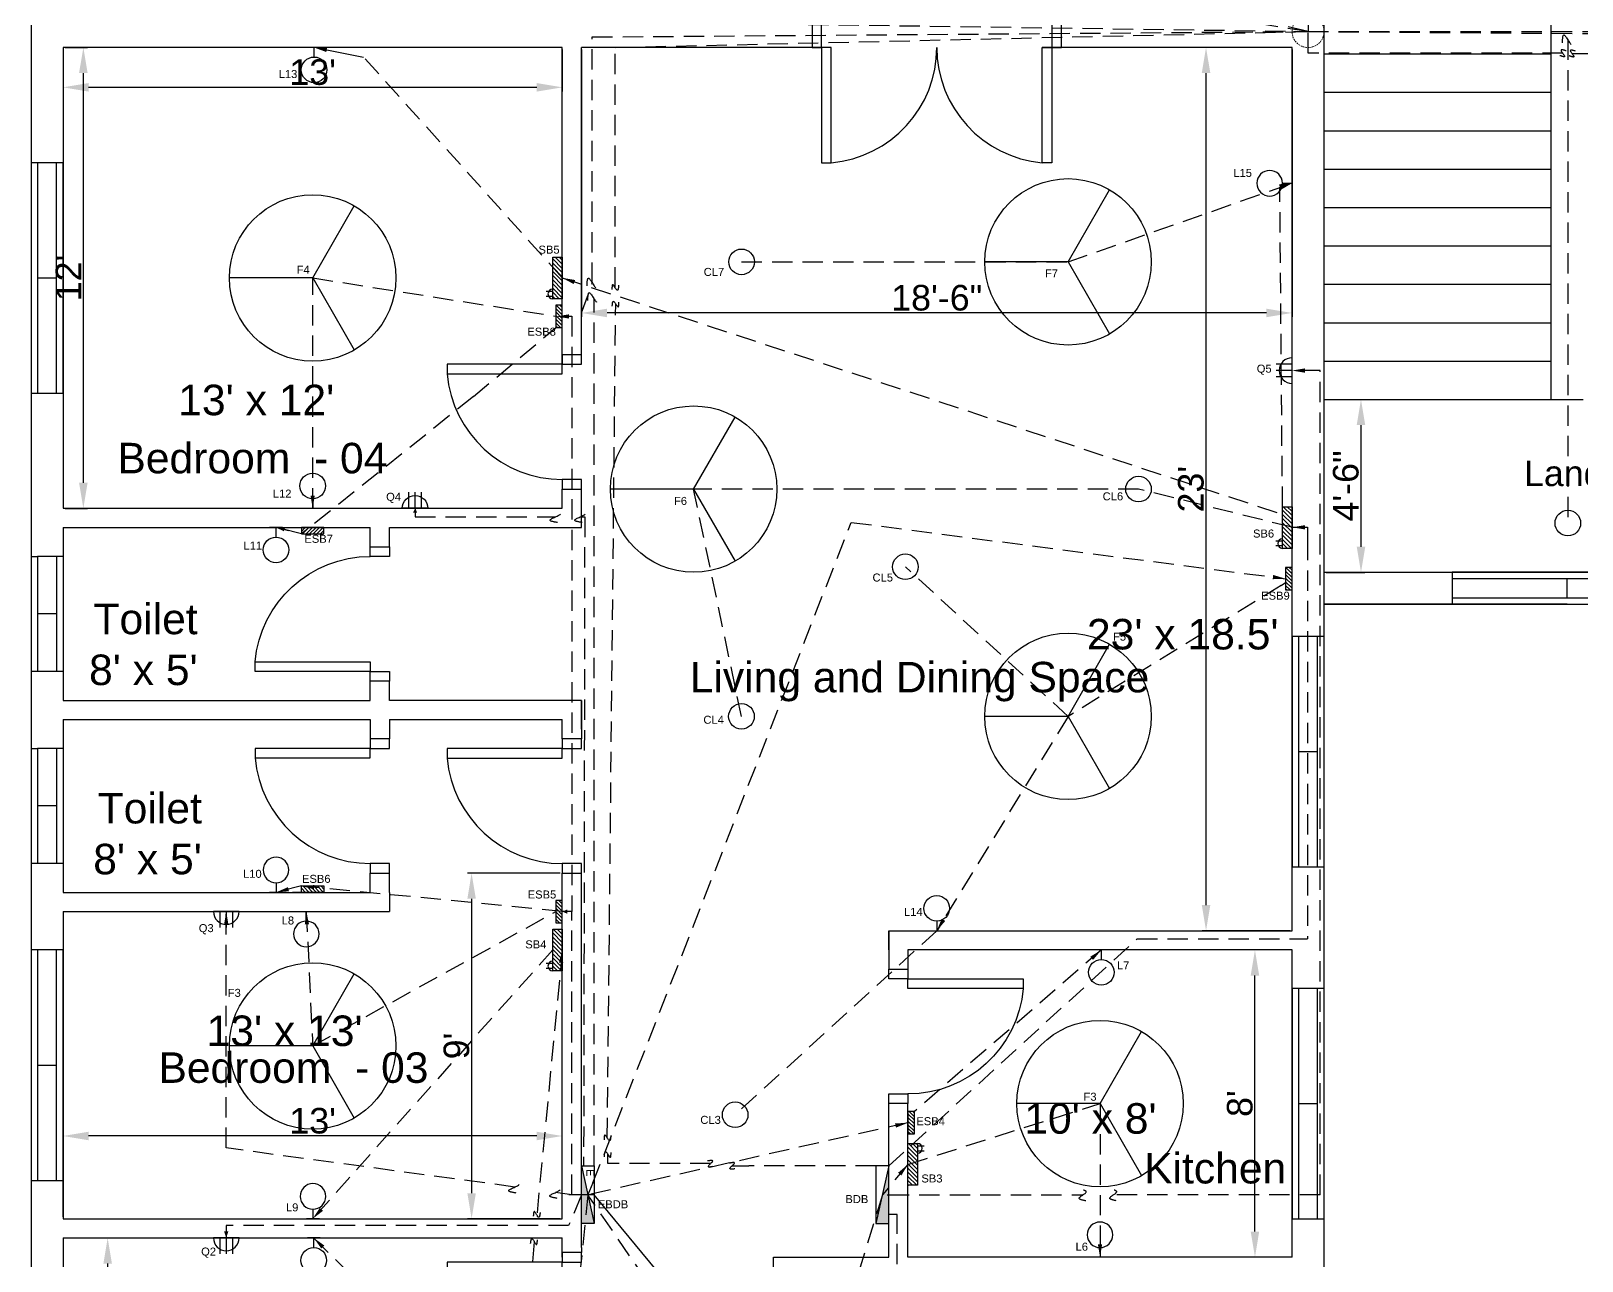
# Model space of a CAD drawing. Header units: inches. Extents: x 61297 to 163996, y 9483 to 32239.
# Drawn here: x 78637.1 to 79121.6, y 13941.9 to 14326.3 of the extents above; entities that cross this region are included whole.
import ezdxf
from ezdxf import colors
from ezdxf.entities.mleader import LeaderData, LeaderLine
from ezdxf.math import Vec2, Vec3

# ---------------------------------------------------------------- set-up
doc = ezdxf.new("R2010")
doc.units = ezdxf.units.IN
doc.linetypes.add('DASHED', pattern=[0.75, 0.5, -0.25])
doc.linetypes.add('HIDDEN', pattern=[9.525, 6.35, -3.175])
for name, color, linetype in [('Doors', 230, 'Continuous'), ('Emergency Conduitt', 10, 'HIDDEN'), ('Fittings', 255, 'Continuous'), ('Layer1', 7, 'Continuous'), ('Light Fans and Socketst', 170, 'Continuous'), ('Main Conduit', 50, 'HIDDEN'), ('Toiler Window', 30, 'Continuous'), ('Windows', 30, 'Continuous')]:
    doc.layers.add(name, color=color, linetype=linetype)
doc.styles.get("Standard").update_dxf_attribs({"font": 'arial.ttf'})
doc.dimstyles.new('ISO-25', dxfattribs={"dimtxt": 8, "dimasz": 8, "dimexe": 1.25, "dimexo": 0.625, "dimtad": 1, "dimlunit": 4, "dimtxsty": 'Standard', "dimcen": 2.5, "dimadec": 0, "dimazin": 0, "dimtfac": 1, "dimtmove": 0, "dimatfit": 3, "dimfxl": 1, "dimarcsym": 0})

# ---------------------------------------------------------------- blocks, each defined once
blk = doc.blocks.new('*D753')
at = {"color": 0, "lineweight": -2, "transparency": 16777216}
for p, q in [((79041.68, 14211.11), (79053.84, 14211.11)), ((79052.59, 14203.11), (79052.59, 14165.11)), ((79041.68, 14157.11), (79053.84, 14157.11))]:
    blk.add_line(p, q, dxfattribs=at)
at = {"color": 0, "transparency": 16777216}
for points in [[(79051.26, 14203.11), (79053.92, 14203.11), (79052.59, 14211.11)], [(79051.26, 14165.11), (79053.92, 14165.11), (79052.59, 14157.11)]]:
    blk.add_solid(points, dxfattribs=at)
at = {"color": 0, "transparency": 16777216, "insert": (79047.88, 14184.11), "char_height": 8, "attachment_point": 5, "rotation": 90}
blk.add_mtext('4\'-6"', dxfattribs=at)
blk = doc.blocks.new('Window_Large')
at = {"layer": 'Windows'}
for p, q in [((72, 10), (0, 10)), ((0, 10), (0, 0)), ((72, 0), (72, 10)), ((72, 8), (0, 8)), ((36, 8), (36, 2)), ((0, 2), (72, 2)), ((0, 0), (72, 0))]:
    blk.add_line(p, q, dxfattribs=at)
blk = doc.blocks.new('Light Ceiling')
at = {"layer": 'Light Fans and Socketst'}
blk.add_circle((0, 0), 4, dxfattribs=at)
blk = doc.blocks.new('Door_Sing')
at = {"layer": 'Doors'}
for points in [[(-3, 6), (-3, 42), (-6, 42), (-6, 6), (-3, 6)], [(-38.98, 0), (-38.98, 6), (-41.98, 6), (-41.98, 0), (-38.98, 0)]]:
    blk.add_lwpolyline(points, dxfattribs=at)
blk.add_lwpolyline([(-3, 0), (0, 0), (0, 6), (-3, 6)], close=True, dxfattribs=at)
blk.add_arc((-2.84, 6), 36.14, 95.0198, 180, dxfattribs=at)
blk = doc.blocks.new('*D781')
at = {"color": 0, "lineweight": -2, "transparency": 16777216}
for p, q in [((79030.43, 14039.11), (79018.21, 14039.11)), ((79019.46, 13951.11), (79019.46, 14031.11)), ((79030.43, 13943.11), (79018.21, 13943.11))]:
    blk.add_line(p, q, dxfattribs=at)
at = {"color": 0, "transparency": 16777216}
for points in [[(79018.13, 14031.11), (79020.79, 14031.11), (79019.46, 14039.11)], [(79018.13, 13951.11), (79020.79, 13951.11), (79019.46, 13943.11)]]:
    blk.add_solid(points, dxfattribs=at)
at = {"color": 0, "transparency": 16777216, "insert": (79014.75, 13991.11), "char_height": 8, "attachment_point": 5, "rotation": 90}
blk.add_mtext("8'", dxfattribs=at)
blk = doc.blocks.new('*D782')
at = {"color": 0, "lineweight": -2, "transparency": 16777216}
for p, q in [((78647.05, 14320.49), (78647.05, 14307.41)), ((78803.05, 14320.49), (78803.05, 14307.41)), ((78795.05, 14308.66), (78655.05, 14308.66))]:
    blk.add_line(p, q, dxfattribs=at)
at = {"color": 0, "transparency": 16777216}
for points in [[(78655.05, 14310), (78655.05, 14307.33), (78647.05, 14308.66)], [(78795.05, 14310), (78795.05, 14307.33), (78803.05, 14308.66)]]:
    blk.add_solid(points, dxfattribs=at)
at = {"color": 0, "transparency": 16777216, "insert": (78725.05, 14313.38), "char_height": 8, "attachment_point": 5}
blk.add_mtext("13'", dxfattribs=at)
blk = doc.blocks.new('Toilet Window')
for p, q in [((82016.8, 16081.38), (82016.8, 16117.38)), ((82016.8, 16117.38), (82026.8, 16117.38)), ((82018.8, 16081.38), (82018.8, 16117.38)), ((82024.8, 16081.38), (82024.8, 16117.38)), ((82026.8, 16081.38), (82026.8, 16117.38)), ((82018.8, 16099.38), (82024.8, 16099.38)), ((82016.8, 16081.38), (82018.8, 16081.38)), ((82018.8, 16081.38), (82024.8, 16081.38)), ((82026.8, 16081.38), (82024.8, 16081.38))]:
    blk.add_line(p, q)
blk = doc.blocks.new('*D787')
at = {"color": 0, "lineweight": -2, "transparency": 16777216}
for p, q in [((78647.68, 13949.11), (78662.25, 13949.11)), ((78661, 13801.11), (78661, 13941.11)), ((78647.68, 13793.11), (78662.25, 13793.11))]:
    blk.add_line(p, q, dxfattribs=at)
at = {"color": 0, "transparency": 16777216}
for points in [[(78659.66, 13941.11), (78662.33, 13941.11), (78661, 13949.11)], [(78659.66, 13801.11), (78662.33, 13801.11), (78661, 13793.11)]]:
    blk.add_solid(points, dxfattribs=at)
at = {"color": 0, "transparency": 16777216, "insert": (78656.28, 13871.11), "char_height": 8, "attachment_point": 5, "rotation": 90}
blk.add_mtext("13'", dxfattribs=at)
blk = doc.blocks.new('*D788')
at = {"color": 0, "lineweight": -2, "transparency": 16777216}
for p, q in [((78647.68, 14321.11), (78654.65, 14321.11)), ((78653.4, 14185.11), (78653.4, 14313.11)), ((78647.68, 14177.11), (78654.65, 14177.11))]:
    blk.add_line(p, q, dxfattribs=at)
at = {"color": 0, "transparency": 16777216}
for points in [[(78652.06, 14313.11), (78654.73, 14313.11), (78653.4, 14321.11)], [(78652.06, 14185.11), (78654.73, 14185.11), (78653.4, 14177.11)]]:
    blk.add_solid(points, dxfattribs=at)
at = {"color": 0, "transparency": 16777216, "insert": (78648.75, 14249.11), "char_height": 8, "attachment_point": 5, "rotation": 90}
blk.add_mtext("12'", dxfattribs=at)
blk = doc.blocks.new('*D789')
at = {"color": 0, "lineweight": -2, "transparency": 16777216}
for p, q in [((78809.05, 14320.49), (78809.05, 14236.91)), ((79031.05, 14320.49), (79031.05, 14236.91)), ((79023.05, 14238.16), (78817.05, 14238.16))]:
    blk.add_line(p, q, dxfattribs=at)
at = {"color": 0, "transparency": 16777216}
for points in [[(78817.05, 14239.5), (78817.05, 14236.83), (78809.05, 14238.16)], [(79023.05, 14239.5), (79023.05, 14236.83), (79031.05, 14238.16)]]:
    blk.add_solid(points, dxfattribs=at)
at = {"color": 0, "transparency": 16777216, "insert": (78920.05, 14242.87), "char_height": 8, "attachment_point": 5}
blk.add_mtext('18\'-6"', dxfattribs=at)
blk = doc.blocks.new('Fan')
at = {"layer": 'Light Fans and Socketst'}
for q in [(-13, 22.52), (-13, -22.52), (26, 0)]:
    blk.add_line((0, 0), q, dxfattribs=at)
blk.add_circle((0, 0), 26, dxfattribs=at)
blk = doc.blocks.new('Light')
at = {"layer": 'Light Fans and Socketst'}
blk.add_line((0, 2), (0, -2), dxfattribs=at)
blk.add_lwpolyline([(2.99, 0), (1.49, 0), (0, 0)], dxfattribs=at)
blk.add_circle((6.99, 0), 4, dxfattribs=at)
blk = doc.blocks.new('*D790')
at = {"layer": 'Layer1', "color": 0, "lineweight": -2, "transparency": 16777216}
for p, q in [((78802.43, 14063.11), (78773.46, 14063.11)), ((78774.71, 14055.11), (78774.71, 13963.11)), ((78802.43, 13955.11), (78773.46, 13955.11))]:
    blk.add_line(p, q, dxfattribs=at)
at = {"layer": 'Layer1', "color": 0, "transparency": 16777216}
for points in [[(78773.38, 14055.11), (78776.04, 14055.11), (78774.71, 14063.11)], [(78773.38, 13963.11), (78776.04, 13963.11), (78774.71, 13955.11)]]:
    blk.add_solid(points, dxfattribs=at)
at = {"layer": 'Layer1', "color": 0, "transparency": 16777216, "insert": (78770, 14009.11), "char_height": 8, "attachment_point": 5, "rotation": 90}
blk.add_mtext("9'", dxfattribs=at)
blk = doc.blocks.new('*D791')
at = {"layer": 'Layer1', "color": 0, "lineweight": -2, "transparency": 16777216}
for p, q in [((78647.05, 13955.74), (78647.05, 13982.23)), ((78795.05, 13980.98), (78655.05, 13980.98)), ((78803.05, 13955.74), (78803.05, 13982.23))]:
    blk.add_line(p, q, dxfattribs=at)
at = {"layer": 'Layer1', "color": 0, "transparency": 16777216}
for points in [[(78655.05, 13982.32), (78655.05, 13979.65), (78647.05, 13980.98)], [(78795.05, 13982.32), (78795.05, 13979.65), (78803.05, 13980.98)]]:
    blk.add_solid(points, dxfattribs=at)
at = {"layer": 'Layer1', "color": 0, "transparency": 16777216, "insert": (78725.05, 13985.7), "char_height": 8, "attachment_point": 5}
blk.add_mtext("13'", dxfattribs=at)
blk = doc.blocks.new('BDB')
h = blk.add_hatch(color=256)
h.dxf.hatch_style = 1
h.paths.add_polyline_path([(13.5, 4), (-4.5, 0), (13.5, 0)])
blk.add_line((-4.5, 0), (13.5, 4))
at = {"layer": 'Layer1'}
blk.add_lwpolyline([(-4.5, 4), (13.5, 4), (13.5, 0), (-4.5, 0), (-4.5, 4)], dxfattribs=at)
blk = doc.blocks.new('Emergency_BDB')
at = {"layer": 'Layer1'}
blk.add_blockref('BDB', (0, 0), dxfattribs=at)
at = {"layer": 'Layer1', "insert": (-4.5, 4), "char_height": 2.5, "attachment_point": 1}
blk.add_mtext_dynamic_manual_height_columns(' E', width=4.2009, gutter_width=12.5, heights=[0], dxfattribs=at)
blk = doc.blocks.new('*D792')
at = {"layer": 'Layer1', "color": 0, "lineweight": -2, "transparency": 16777216}
for p, q in [((79030.43, 14321.11), (79002.93, 14321.11)), ((79004.18, 14053.11), (79004.18, 14313.11)), ((79030.43, 14045.11), (79002.93, 14045.11))]:
    blk.add_line(p, q, dxfattribs=at)
at = {"layer": 'Layer1', "color": 0, "transparency": 16777216}
for points in [[(79002.85, 14313.11), (79005.52, 14313.11), (79004.18, 14321.11)], [(79002.85, 14053.11), (79005.52, 14053.11), (79004.18, 14045.11)]]:
    blk.add_solid(points, dxfattribs=at)
at = {"layer": 'Layer1', "color": 0, "transparency": 16777216, "insert": (78999.47, 14183.11), "char_height": 8, "attachment_point": 5, "rotation": 90}
blk.add_mtext("23'", dxfattribs=at)
blk = doc.blocks.new('ESB')
h = blk.add_hatch()
h.set_pattern_fill('ANSI31', color=256, scale=0.25)
h.set_pattern_definition([(45, (-3149.957, -1763.2019), (-0.561266, 0.561266), [])])
h.paths.add_polyline_path([(3.5, 2), (-3.5, 2), (-3.5, 0), (3.5, 0)])
blk.add_lwpolyline([(3.5, 0), (3.5, 2), (-3.5, 2), (-3.5, 0)], close=True)
blk = doc.blocks.new('Socket')
for p, q in [((-2, 0), (-2, 5)), ((0, 0), (0, 5)), ((2, 0), (2, 5)), ((-4, 0), (4, 0))]:
    blk.add_line(p, q)
blk.add_arc((0, 0), 4, 0, 180)

msp = doc.modelspace()

# ---------------------------------------------------------------- hatches: boundary and pattern name
at = {"layer": 'Layer1'}
h = msp.add_hatch(dxfattribs=at)
h.set_pattern_fill('ANSI31', color=256, scale=0.29, angle=-90)
h.set_pattern_definition([(315, (77654.9552, 17685.3999), (0.65106857, 0.65106857), [])])
h.paths.add_polyline_path([(78800.071, 14242.599), (78803.051, 14242.599), (78803.051, 14255.627), (78800.071, 14255.627)])
h = msp.add_hatch(dxfattribs=at)
h.set_pattern_fill('ANSI31', color=256, scale=0.29, angle=-90)
h.set_pattern_definition([(315, (77426.9552, 17763.3999), (0.65106857, 0.65106857), [])])
h.paths.add_polyline_path([(79028.071, 14164.599), (79031.051, 14164.599), (79031.051, 14177.627), (79028.071, 14177.627)])
h = msp.add_hatch(dxfattribs=at)
h.set_pattern_fill('ANSI31', color=256, scale=0.29, angle=-90)
h.set_pattern_definition([(315, (77654.9552, 17895.3999), (0.65106857, 0.65106857), [])])
h.paths.add_polyline_path([(78800.071, 14032.599), (78803.051, 14032.599), (78803.051, 14045.627), (78800.071, 14045.627)])
h = msp.add_hatch(dxfattribs=at)
h.set_pattern_fill('ANSI31', color=256, scale=0.29, angle=90)
h.set_pattern_definition([(135, (81099.146, 11657.8266), (-0.65106857, -0.65106857), [])])
h.paths.add_polyline_path([(78914.031, 13978.627), (78911.051, 13978.627), (78911.051, 13965.599), (78914.031, 13965.599)])

# ---------------------------------------------------------------- linework, layer by layer
for p, q in [((78637.051, 14331.113), (78637.051, 13783.113)), ((79041.051, 13783.113), (79041.051, 14331.113)), ((79112.051, 14211.113), (79112.051, 14331.113)), ((78803.051, 14321.113), (78647.051, 14321.113)), ((78803.051, 14321.113), (78647.051, 14321.113)), ((78647.051, 14321.113), (78647.051, 14177.113)), ((78803.051, 14219.113), (78803.051, 14321.113)), ((78887.074, 14321.113), (78809.051, 14321.113)), ((78809.051, 14222.113), (78809.051, 14321.113)), ((78887.074, 14321.113), (78809.051, 14321.113)), ((79031.051, 14321.113), (78953.027, 14321.113)), ((79031.051, 14321.113), (78953.027, 14321.113)), ((79031.051, 14045.113), (79031.051, 14321.113)), ((79041.051, 14319.113), (79112.051, 14319.113)), ((79041.051, 14307.113), (79112.051, 14307.113)), ((79041.051, 14295.113), (79112.051, 14295.113)), ((79041.051, 14283.113), (79112.051, 14283.113)), ((79041.051, 14271.113), (79112.051, 14271.113)), ((79041.051, 14259.113), (79112.051, 14259.113)), ((79041.051, 14247.113), (79112.051, 14247.113)), ((79075.051, 14247.113), (79112.051, 14247.113)), ((79041.051, 14235.113), (79112.051, 14235.113)), ((79041.051, 14223.113), (79112.051, 14223.113)), ((79041.051, 14211.113), (79112.051, 14211.113)), ((79112.051, 14211.113), (79122.051, 14211.113)), ((78803.051, 14180.113), (78803.051, 14183.137)), ((78803.051, 14177.113), (78803.051, 14180.113)), ((78809.051, 14177.113), (78809.051, 14183.137)), ((78809.051, 14171.113), (78809.051, 14180.113)), ((78647.051, 14177.113), (78803.051, 14177.113)), ((78809.051, 14171.113), (78809.051, 14177.113)), ((78647.051, 14171.113), (78647.051, 14117.113)), ((78647.051, 14171.113), (78743.051, 14171.113)), ((78743.051, 14165.09), (78743.051, 14171.113)), ((78749.051, 14171.113), (78803.051, 14171.113)), ((78749.051, 14165.09), (78749.051, 14171.113)), ((78803.051, 14171.113), (78809.051, 14171.113)), ((79041.051, 14157.113), (79193.051, 14157.113)), ((79117.051, 14147.113), (79041.051, 14147.113)), ((79041.051, 14147.113), (79193.051, 14147.113)), ((78743.051, 14117.113), (78743.051, 14123.113)), ((78749.051, 14117.113), (78749.051, 14123.113)), ((78647.051, 14117.113), (78743.051, 14117.113)), ((78809.051, 14117.113), (78749.051, 14117.113)), ((78809.051, 14108.113), (78809.051, 14117.113)), ((78809.051, 14111.113), (78809.051, 14117.113)), ((78809.051, 14117.113), (78809.051, 14105.09)), ((78647.051, 14111.113), (78647.051, 14057.113)), ((78647.051, 14111.113), (78743.051, 14111.113)), ((78743.051, 14111.113), (78743.051, 14105.113)), ((78749.051, 14111.113), (78803.051, 14111.113)), ((78749.051, 14111.113), (78749.051, 14105.113)), ((78803.051, 14105.09), (78803.051, 14111.113)), ((78743.051, 14057.113), (78743.051, 14063.137)), ((78749.051, 14057.113), (78749.051, 14063.137)), ((78803.051, 13955.113), (78803.051, 14063.113)), ((78809.051, 13946.113), (78809.051, 14066.113)), ((78647.051, 14057.113), (78743.051, 14057.113)), ((78749.051, 14057.113), (78749.051, 14051.113)), ((78647.051, 14051.113), (78647.051, 13955.113)), ((78647.051, 14051.113), (78749.051, 14051.113)), ((78905.051, 14045.113), (79031.051, 14045.113)), ((78905.051, 14039.113), (78905.051, 14045.113)), ((78905.051, 14045.113), (78905.051, 14033.09)), ((78911.051, 14039.113), (78911.051, 14033.09)), ((79031.051, 13943.113), (79031.051, 14039.113)), ((78905.051, 13943.113), (78905.051, 13991.113)), ((78911.051, 13943.113), (78911.051, 13991.113)), ((78647.051, 13955.113), (78803.051, 13955.113)), ((78647.051, 13949.113), (78647.051, 13793.113)), ((78647.051, 13949.113), (78803.051, 13949.113)), ((78803.051, 13943.113), (78803.051, 13949.113)), ((78809.051, 13946.113), (78809.051, 13944.602)), ((78869.051, 13937.113), (78869.051, 13943.113)), ((78869.051, 13943.113), (78905.051, 13943.113)), ((79031.051, 13943.113), (78911.051, 13943.113))]:
    msp.add_line(p, q)
msp.add_lwpolyline([(79031.051, 14039.113), (78911.051, 14039.113)])
at = {"layer": 'Doors'}
for p, q in [((78884.074, 14321.113), (78884.074, 14317.113)), ((78884.074, 14321.113), (78884.074, 14317.113)), ((78884.074, 14317.113), (78884.074, 14311.113))]:
    msp.add_line(p, q, dxfattribs=at)
for points in [[(78884.074, 14331.113), (78881.074, 14331.113), (78881.074, 14321.113), (78884.074, 14321.113), (78884.074, 14285.113), (78887.074, 14285.113), (78887.074, 14321.113), (78884.074, 14321.113), (78884.074, 14325.113)], [(78959.027, 14331.113), (78956.027, 14331.113), (78956.027, 14327.113), (78956.027, 14321.113), (78956.027, 14285.113), (78953.027, 14285.113), (78953.027, 14321.113), (78956.027, 14321.113), (78959.027, 14321.113), (78959.027, 14327.113)]]:
    msp.add_lwpolyline(points, close=True, dxfattribs=at)
msp.add_lwpolyline([(78887.074, 14285.113, 0.3887794), (78920.051, 14321.113, 0.3887794), (78953.027, 14285.113)], format="xyb", dxfattribs=at)
at = {"layer": 'Emergency Conduitt'}
for p, q in [((78813.16, 14329.287), (79036.051, 14326.113)), ((79036.051, 14326.113), (79004.039, 14331.113)), ((78812.409, 14324.404), (79036.051, 14326.113)), ((79036.051, 14326.113), (79421.847, 14326.113)), ((79036.051, 14326.113), (79420.806, 14323.399)), ((78812.409, 14247.54), (78812.409, 14324.404)), ((79117.178, 14323.565), (79117.227, 14172.492)), ((78725.051, 14177.113), (78725.051, 14249.113)), ((78725.051, 14249.113), (78801.383, 14237.113)), ((78809.051, 14238.163), (78812.409, 14247.54)), ((78813.051, 13971.613), (78813.051, 14242.476)), ((78775.256, 14212.014), (78801.051, 14233.613)), ((78803.051, 14237.113), (78806.066, 14237.113)), ((78806.066, 14237.113), (78806.026, 14051.113)), ((78775.256, 14212.014), (78721.551, 14169.113)), ((78757.059, 14177.113), (78757.059, 14174.478)), ((78757.059, 14174.478), (78800.984, 14174.478)), ((78808.713, 14174.478), (78810.047, 14174.478)), ((78810.047, 14174.478), (78809.711, 13971.613)), ((78721.551, 14169.113), (78713.58, 14171.113)), ((78717.565, 14170.113), (78713.604, 14171.113)), ((78812.607, 13966.298), (78893.316, 14172.72)), ((78893.316, 14172.72), (79029.051, 14155.113)), ((78961.051, 14112.099), (78910.245, 14158.849)), ((79027.643, 14153.019), (78961.051, 14112.099)), ((79027.643, 14153.019), (79029.051, 14153.884)), ((78961.051, 14112.099), (78920.051, 14045.113)), ((78721.551, 14059.113), (78713.604, 14057.113)), ((78803.051, 14051.113), (78721.551, 14059.113)), ((78725.051, 14057.113), (78713.604, 14057.113)), ((78698.051, 13977.234), (78698.051, 14051.113)), ((78723.057, 14051.113), (78725.051, 14009.113)), ((78725.051, 14009.113), (78801.051, 14051.113)), ((78806.026, 14051.113), (78803.051, 14051.113)), ((78806.026, 13962.613), (78806.026, 14051.113)), ((78920.051, 14045.113), (78857.051, 13987.61)), ((78971.471, 14039.113), (78913.051, 13988.613)), ((78911.051, 13985.113), (78811.051, 13962.613)), ((78788.233, 13965.023), (78698.051, 13977.234)), ((78812.607, 13966.298), (78811.051, 13962.613)), ((78806.026, 13962.613), (78800.885, 13963.309)), ((78811.051, 13962.613), (78803.051, 13884.625)), ((78809.051, 13962.613), (78805.034, 13953.002)), ((78811.051, 13962.613), (78806.026, 13962.613)), ((78867.051, 13880.613), (78811.051, 13962.613)), ((78805.034, 13953.002), (78698.051, 13953.002)), ((78698.051, 13953.002), (78698.051, 13949.113))]:
    msp.add_line(p, q, dxfattribs=at)
for points in [[(79115.543, 14322.621), (79115.989, 14325.046), (79118.467, 14322.021), (79119.083, 14324.284)], [(78810.774, 14246.596), (78811.22, 14249.022), (78813.699, 14245.996), (78814.314, 14248.26)], [(78811.019, 14242.088), (78811.464, 14244.513), (78813.943, 14241.488), (78814.558, 14243.751)], [(78801.537, 14172.658), (78799.193, 14173.427), (78802.525, 14175.475), (78800.365, 14176.39)], [(78809.266, 14172.658), (78806.923, 14173.427), (78810.255, 14175.475), (78808.095, 14176.39)], [(78788.646, 13963.139), (78786.302, 13963.907), (78789.634, 13965.956), (78787.474, 13966.87)], [(78801.445, 13961.493), (78799.102, 13962.261), (78802.434, 13964.31), (78800.274, 13965.224)]]:
    msp.add_spline(points, degree=3, dxfattribs=at)
for points in [[(78805.183, 14236.413), (78801.183, 14237.08), (78805.183, 14237.747)], [(78725.717, 14181.113), (78725.051, 14177.113), (78724.384, 14181.113)], [(78756.393, 14175.748), (78757.059, 14177.113), (78757.726, 14175.748)], [(78716.044, 14169.967), (78713.58, 14171.113), (78716.37, 14170.854)], [(79025.17, 14156.289), (79029.051, 14155.113), (79024.998, 14154.967)], [(78717.646, 14057.443), (78713.604, 14057.113), (78717.321, 14058.736)], [(78725.466, 14058.059), (78721.551, 14059.113), (78725.597, 14059.386)], [(78697.384, 14047.113), (78698.051, 14051.113), (78698.717, 14047.113)], [(78722.58, 14047.086), (78723.057, 14051.113), (78723.912, 14047.149)], [(78804.582, 14050.415), (78803.051, 14051.113), (78804.582, 14051.748)], [(78922.707, 14048.177), (78920.051, 14045.113), (78921.57, 14048.873)], [(78968.009, 14037.002), (78971.471, 14039.113), (78968.881, 14035.993)], [(78907.002, 13984.886), (78911.051, 13985.113), (78907.295, 13983.585)], [(78698.717, 13951.169), (78698.051, 13949.113), (78697.384, 13951.169)]]:
    msp.add_solid(points, dxfattribs=at)
at = {"layer": 'Fittings', "color": 7, "linetype": 'DASHED', "lineweight": 9, "true_color": 0xffffff}
msp.add_circle((79036.051, 14326.113), 5, dxfattribs=at)
at = {"layer": 'Layer1'}
for p, q in [((78800.071, 14244.849), (78797.955, 14244.849)), ((78800.071, 14243.349), (78797.955, 14243.349)), ((79028.071, 14166.849), (79025.955, 14166.849)), ((79028.071, 14165.349), (79025.955, 14165.349)), ((78800.071, 14034.849), (78797.955, 14034.849)), ((78800.071, 14033.349), (78797.955, 14033.349)), ((78914.031, 13977.877), (78916.146, 13977.877)), ((78914.031, 13976.377), (78916.146, 13976.377))]:
    msp.add_line(p, q, dxfattribs=at)
for points in [[(78800.071, 14242.599), (78800.071, 14255.627), (78803.051, 14255.627), (78803.051, 14242.599)], [(79028.071, 14164.599), (79028.071, 14177.627), (79031.051, 14177.627), (79031.051, 14164.599)], [(78800.071, 14032.599), (78800.071, 14045.627), (78803.051, 14045.627), (78803.051, 14032.599)], [(78914.031, 13978.627), (78914.031, 13965.599), (78911.051, 13965.599), (78911.051, 13978.627)]]:
    msp.add_lwpolyline(points, close=True, dxfattribs=at)
for centre, start, end in [((78800.071, 14244.099), 90, 270), ((79028.071, 14166.099), 90, 270), ((78800.071, 14034.099), 90, 270), ((78914.031, 13977.127), 270, 90)]:
    msp.add_arc(centre, 1.5, start, end, dxfattribs=at)
at = {"layer": 'Light Fans and Socketst'}
for q in [(78974.051, 14134.616), (78935.051, 14112.099), (78974.051, 14089.583)]:
    msp.add_line((78961.051, 14112.099), q, dxfattribs=at)
msp.add_circle((78961.051, 14112.099), 26, dxfattribs=at)
at = {"layer": 'Main Conduit'}
for p, q in [((79036.051, 14326.113), (79020.692, 14329.854)), ((79036.051, 14331.113), (79036.051, 14326.113)), ((78819.555, 14321.113), (79036.051, 14326.113)), ((79036.051, 14319.328), (79036.051, 14326.113)), ((78819.555, 14246.085), (78819.555, 14321.113)), ((79118.503, 14319.241), (79417.814, 14321.113)), ((78803.051, 14249.113), (78740.962, 14318.119)), ((79115.607, 14319.328), (79036.051, 14319.328)), ((78961.051, 14254.127), (79031.051, 14278.701)), ((79028.071, 14177.627), (79027.234, 14277.48)), ((78859.055, 14254.127), (78961.051, 14254.127)), ((78803.051, 14249.113), (79028.071, 14175.255)), ((78817.108, 13980.342), (78819.73, 14240.998)), ((79039.788, 14220.163), (79031.051, 14220.163)), ((79039.788, 13962.613), (79039.788, 14220.163)), ((78859.025, 14112.099), (78844.081, 14183.113)), ((78983.08, 14183.113), (78844.081, 14183.113)), ((79031.051, 14171.182), (78983.08, 14183.113)), ((78800.071, 14039.113), (78725.051, 13955.113)), ((78803.051, 14039.113), (78795.092, 13956.258)), ((78905.051, 13971.613), (78982.639, 14042.574)), ((78982.639, 14042.574), (79035.927, 14042.574)), ((78911.051, 13972.113), (78971.051, 13991.113)), ((78971.051, 13991.113), (78971.051, 13943.113)), ((78817.283, 13972.376), (78817.283, 13975.255)), ((78849.391, 13972.376), (78817.283, 13972.376)), ((78856.066, 13971.639), (78861.315, 13971.613)), ((78901.051, 13971.613), (78861.315, 13971.613)), ((78911.051, 13972.113), (78903.051, 13962.613)), ((78903.051, 13962.613), (78875.051, 13872.139)), ((78904.543, 13962.613), (78907.623, 13962.613)), ((78905.051, 13962.613), (78965.779, 13962.613)), ((79039.788, 13962.613), (78975.277, 13962.613)), ((78907.623, 13956.498), (78905.051, 13956.498)), ((78907.623, 13940.916), (78907.623, 13956.498)), ((78790.566, 13884.027), (78725.395, 13949.113)), ((78794.294, 13947.953), (78789.553, 13898.594))]:
    msp.add_line(p, q, dxfattribs=at)
at = {"layer": 'Main Conduit', "linetype": 'ByBlock', "lineweight": -2}
msp.add_lwpolyline([(78729.428, 14320.353), (78740.962, 14318.119)], dxfattribs=at)
at = {"layer": 'Main Conduit'}
msp.add_lwpolyline([(79031.051, 14171.182), (79035.927, 14171.182), (79035.927, 14167.253), (79035.927, 14042.574)], dxfattribs=at)
for points in [[(79116.688, 14320.08), (79115.106, 14320.276), (79116.192, 14318.289), (79114.732, 14318.597)], [(79119.584, 14319.993), (79118.002, 14320.189), (79119.087, 14318.202), (79117.628, 14318.51)], [(78820.648, 14246.822), (78820.258, 14245.276), (78818.798, 14247.006), (78818.558, 14245.534)], [(78818.649, 14240.246), (78819.016, 14241.797), (78820.502, 14240.089), (78820.72, 14241.565)], [(78818.19, 13981.095), (78817.823, 13979.543), (78816.337, 13981.252), (78816.119, 13979.776)], [(78816.191, 13974.519), (78816.581, 13976.064), (78818.041, 13974.334), (78818.281, 13975.807)], [(78848.439, 13973.286), (78850.032, 13973.235), (78848.654, 13971.439), (78850.143, 13971.519)], [(78857.005, 13970.715), (78855.412, 13970.789), (78856.817, 13972.564), (78855.326, 13972.506)], [(78966.594, 13960.728), (78964.551, 13961.545), (78966.747, 13963.484), (78964.551, 13964.301)], [(78976.128, 13960.752), (78974.085, 13961.569), (78976.281, 13963.508), (78974.085, 13964.325)], [(78796.131, 13957.089), (78795.67, 13955.563), (78794.291, 13957.359), (78793.983, 13955.899)], [(78793.122, 13947.349), (78793.605, 13948.869), (78794.957, 13947.053), (78795.287, 13948.507)]]:
    msp.add_spline(points, degree=3, dxfattribs=at)
for points in [[(78729.301, 14319.698), (78725.501, 14321.113), (78729.554, 14321.007)], [(79027.009, 14278.364), (79031.051, 14278.701), (79027.458, 14276.595)], [(78806.62, 14247.189), (78803.051, 14249.113), (78807.051, 14248.45)], [(79035.051, 14219.497), (79031.051, 14220.163), (79035.051, 14220.83)], [(79035.051, 14170.516), (79031.051, 14171.182), (79035.051, 14171.849)], [(78802.005, 14035.195), (78803.051, 14039.113), (78803.332, 14035.068)], [(78907.964, 13969.483), (78911.051, 13972.113), (78908.984, 13968.624)], [(78728.261, 13957.591), (78725.051, 13955.113), (78727.284, 13958.498)], [(78727.754, 13945.815), (78725.395, 13949.113), (78728.696, 13946.758)], [(78971.717, 13947.113), (78971.051, 13943.113), (78970.384, 13947.113)]]:
    msp.add_solid(points, dxfattribs=at)

# ---------------------------------------------------------------- block references
for name, p, rotation in [('Window_Large', (78647.051, 14213.113), 90.00000000000001), ('ESB', (78803.051, 14237.113), 90.00000000000001), ('Door_Sing', (78809.051, 14225.113), 90.00000000000001), ('Socket', (79031.051, 14220.163), 89.99999999999977), ('ESB', (78725.051, 14171.113), 180), ('ESB', (79031.051, 14155.113), 90.00000000000001), ('Window_Large', (79153.051, 14157.113), 180), ('Window_Large', (79041.051, 14065.113), 90.00000000000001), ('Door_Sing', (78749.051, 14105.113), 90.00000000000001), ('Door_Sing', (78809.051, 14105.09), 90.00000000000001), ('ESB', (78803.051, 14051.113), 90.00000000000001), ('Socket', (78698.051, 14051.113), 180), ('Window_Large', (78647.051, 13967.113), 90.00000000000001), ('Window_Large', (79041.051, 13955.113), 90.00000000000001), ('Window_Large', (79041.051, 13955.113), 90.00000000000001), ('ESB', (78911.051, 13985.113), 270), ('Socket', (78698.051, 13949.113), 180), ('Door_Sing', (78809.051, 13944.602), 90.00000000000001)]:
    msp.add_blockref(name, p, dxfattribs=dict(rotation=rotation))
at = {"xscale": -1}
for name, p in [('Socket', (78757.059, 14177.113)), ('ESB', (78725.051, 14057.113))]:
    msp.add_blockref(name, p, dxfattribs=at)
for p, rotation in [((78749.051, 14123.113), 90), ((78905.051, 14033.09), 270)]:
    msp.add_blockref('Door_Sing', p, dxfattribs=dict(at, rotation=rotation))
at = {"layer": 'Layer1'}
for name, p, rotation in [('Light', (78725.501, 14321.113), 269.9999999999995), ('Fan', (78961.051, 14254.127), 180), ('Fan', (78725.051, 14249.113), 180), ('Light Ceiling', (78859.055, 14254.127), 180), ('Fan', (78844.081, 14183.113), 180), ('Light', (78725.051, 14177.113), 90.00000000000001), ('Light Ceiling', (78983.08, 14183.113), 180), ('Light', (78713.604, 14171.113), 269.9999999999995), ('Light Ceiling', (78910.245, 14158.849), 180), ('Light Ceiling', (78859.025, 14112.099), 180), ('Light', (78920.051, 14045.113), 90.00000000000001), ('Light', (78971.471, 14039.113), 270.0000000000005), ('Fan', (78725.051, 14009.113), 180), ('Fan', (78971.051, 13991.113), 180), ('Light Ceiling', (78857.051, 13987.61), 180), ('Emergency_BDB', (78809.051, 13967.113), 270), ('Light', (78725.395, 13949.113), 269.9999999999995)]:
    msp.add_blockref(name, p, dxfattribs=dict(at, rotation=rotation))
at = {"layer": 'Layer1', "xscale": -1}
msp.add_blockref('Light', (79031.051, 14278.701), dxfattribs=at)
at = {"layer": 'Layer1'}
msp.add_blockref('Light Ceiling', (79117.227, 14172.492), dxfattribs=at)
at = {"layer": 'Layer1', "xscale": -1}
for name, p, rotation in [('Light', (78713.604, 14057.113), 270.0000000000005), ('Light', (78723.057, 14051.113), 90), ('BDB', (78905.051, 13967.113), 90), ('Light', (78725.141, 13955.113), 270.0000000000005), ('Light', (78971.051, 13943.113), 270.0000000000005)]:
    msp.add_blockref(name, p, dxfattribs=dict(at, rotation=rotation))
at = {"layer": 'Toiler Window', "rotation": 180}
for p in [(160663.846, 30243.491), (160663.846, 30183.491)]:
    msp.add_blockref('Toilet Window', p, dxfattribs=at)

# ---------------------------------------------------------------- texts
for s, p in [("           23' x 18.5'", (78926.282, 14133.021)), ('Living and Dining Space', (78842.854, 14119.605))]:
    msp.add_text(s, height=9.53198).set_placement(p)
at = {"attachment_point": 9}
for s, width, gutter_width, heights, insert, char_height in [('L13', 6.93541, 12.5, [0], (78720.255, 14311.534), 2.5), ('L15', 6.93541, 12.5, [0], (79018.531, 14280.641), 2.5), ('SB5', 6.93541, 12.5, [0], (78802.205, 14256.663), 2.5), ('F4', 6.93541, 12.5, [0], (78724.108, 14250.442), 2.5), ('CL7', 6.93541, 12.5, [0], (78853.631, 14249.697), 2.5), ('F7', 6.93541, 12.5, [0], (78957.922, 14249.293), 2.5), ('ESB8', 6.93541, 12.5, [0], (78801.051, 14231.028), 2.5), ('Q5', 6.93541, 12.5, [0], (79024.68, 14218.824), 2.5), ("13' x 12'", 248.33103, 47.66, [30.118], (78731.8, 14206.078), 9.532), ('Bedroom  - 04', 248.33103, 47.66, [30.118], (78748.406, 14187.912), 9.53198), ('L12', 6.93541, 12.5, [0], (78718.429, 14180.468), 2.5), ('Q4', 6.93541, 12.5, [0], (78752.661, 14178.781), 2.5), ('F6', 6.93541, 12.5, [0], (78842.018, 14178.136), 2.5), ('CL6', 6.93541, 12.5, [0], (78978.282, 14179.572), 2.5), ('SB6', 6.93541, 12.5, [0], (79025.45, 14167.949), 2.5), ('L11', 6.93541, 12.5, [0], (78709.261, 14164.218), 2.5), ('ESB7', 6.93541, 12.5, [0], (78731.373, 14166.304), 2.5), ('CL5', 6.93541, 12.5, [0], (78906.38, 14154.208), 2.5), ('ESB9', 6.93541, 12.5, [0], (79030.334, 14148.534), 2.5), ("Toilet\\P8' x 5'", 248.33103, 47.66, [30.118], (78689.127, 14121.746), 9.532), ('F5', 6.93541, 12.5, [0], (78979.196, 14135.733), 2.5), ('CL4', 6.93541, 12.5, [0], (78853.537, 14109.764), 2.5), ("Toilet\\P8' x 5'", 248.33103, 47.66, [30.118], (78690.431, 14062.618), 9.532), ('L10', 6.93541, 12.5, [0], (78709.108, 14061.62), 2.5), ('ESB6', 6.93541, 12.5, [0], (78730.647, 14060.043), 2.5), ('ESB5', 6.93541, 12.5, [0], (78801.168, 14055.158), 2.5), ('L8', 6.93541, 12.5, [0], (78719.244, 14047.034), 2.5), ('L14', 6.93541, 12.5, [0], (78915.628, 14049.767), 2.5), ('Q3', 6.93541, 12.5, [0], (78694.117, 14043.996), 2.5), ('SB4', 6.93541, 12.5, [0], (78798.075, 14039.574), 2.5), ('L7', 6.93541, 12.5, [0], (78980.217, 14033.045), 2.5), ('F3', 6.93541, 12.5, [0], (78702.592, 14024.422), 2.5), ("13' x 13'", 248.33103, 47.66, [30.118], (78740.659, 14008.956), 9.532), ('Bedroom  - 03', 248.33103, 47.66, [30.118], (78761.231, 13997.445), 9.53198), ("10' x 8'", 248.33103, 47.66, [30.118], (78988.738, 13981.567), 9.532), ('F3', 6.93541, 12.5, [0], (78969.977, 13991.961), 2.5), ('CL3', 6.93541, 12.5, [0], (78852.575, 13984.729), 2.5), ('ESB4', 6.93541, 12.5, [0], (78922.584, 13984.32), 2.5), ('^IKitchen', 248.33103, 47.66, [30.118], (79029.237, 13966.011), 9.532), ('SB3', 6.93541, 12.5, [0], (78921.838, 13966.417), 2.5), ('BDB', 6.93541, 12.5, [0], (78898.668, 13960.028), 2.5), ('L9', 6.93541, 12.5, [0], (78720.589, 13957.399), 2.5), ('EBDB', 6.93541, 12.5, [0], (78823.642, 13958.391), 2.5), ('L6', 6.93541, 12.5, [0], (78967.302, 13945.109), 2.5), ('Q2', 6.93541, 12.5, [0], (78694.861, 13942.929), 2.5)]:
    msp.add_mtext_dynamic_manual_height_columns(s, width=width, gutter_width=gutter_width, heights=heights, dxfattribs=dict(at, insert=insert, char_height=char_height))
at = {"insert": (79103.526, 14192.052), "char_height": 8, "width": 125.21501, "attachment_point": 1}
msp.add_mtext('Landing\\P\\P         ', dxfattribs=at)

# ---------------------------------------------------------------- dimensions: what is measured, and where the dimension line sits
for base, p1, p2, angle, picture, middle in [((78653.395, 14321.113), (78647.051, 14177.113), (78647.051, 14321.113), 270, '*D788', (78648.754, 14249.113)), ((78647.051, 14308.663), (78803.051, 14321.113), (78647.051, 14321.113), 180, '*D782', (78725.051, 14313.376)), ((78809.051, 14238.163), (79031.051, 14321.113), (78809.051, 14321.113), 180, '*D789', (78920.051, 14242.873)), ((79052.589, 14157.113), (79041.051, 14211.113), (79041.051, 14157.113), 90, '*D753', (79047.879, 14184.113)), ((79019.462, 14039.113), (79031.051, 13943.113), (79031.051, 14039.113), 270, '*D781', (79014.752, 13991.113)), ((78660.997, 13949.113), (78647.051, 13793.113), (78647.051, 13949.113), 270, '*D787', (78656.285, 13871.113))]:
    dim = msp.add_linear_dim(base=base, p1=p1, p2=p2, angle=angle, dimstyle='ISO-25')
    dim.commit()
    dim.dimension.update_dxf_attribs({"geometry": picture, "text_midpoint": middle})
at = {"layer": 'Layer1'}
for base, p1, p2, angle, picture, middle in [((79004.184, 14321.113), (79031.051, 14045.113), (79031.051, 14321.113), 270, '*D792', (78999.471, 14183.113)), ((78774.711, 13955.113), (78803.051, 14063.113), (78803.051, 13955.113), 270, '*D790', (78770.002, 14009.113)), ((78647.051, 13980.984), (78803.051, 13955.113), (78647.051, 13955.113), 180, '*D791', (78725.051, 13985.696))]:
    dim = msp.add_linear_dim(base=base, p1=p1, p2=p2, angle=angle, dimstyle='ISO-25', dxfattribs=at)
    dim.commit()
    dim.dimension.update_dxf_attribs({"geometry": picture, "text_midpoint": middle})

# ---------------------------------------------------------------- leaders
at = {"layer": 'Emergency Conduitt'}
ml = msp.add_multileader_mtext('Standard', dxfattribs=at)
ml.set_content('', color=256)
ml.set_leader_properties()
ml.build(insert=Vec2(0, 0))
ctx = ml.context
ctx.base_point, ctx.plane_origin = Vec3(78801.051, 13962.613), Vec3(78875.051, 13887.613)
ctx.text_align_type = 2
notes = []
notes.append((ctx, [(0, (1, 1, 0), (78813.051, 13962.613), (-1, 0), 8, [(0, [(78875.051, 13887.613)], 0, [])])]))
ctx.mtext.insert, ctx.mtext.alignment, ctx.mtext.flow_direction = Vec3(78803.051, 13964.613), 3, 5
for ctx, leaders in notes:
    for number, flags, end, landing, length, lines in leaders:
        leader = LeaderData()
        leader.index, (leader.has_last_leader_line, leader.has_dogleg_vector, leader.attachment_direction) = number, flags
        leader.last_leader_point, leader.dogleg_vector, leader.dogleg_length = Vec3(end), Vec3(landing), length
        for number, points, colour, breaks in lines:
            line = LeaderLine()
            line.index, line.vertices, line.color, line.breaks = number, Vec3.list(points), colors.encode_raw_color(colour), breaks
            leader.lines.append(line)
        ctx.leaders.append(leader)

doc.saveas('drawing.dxf')
